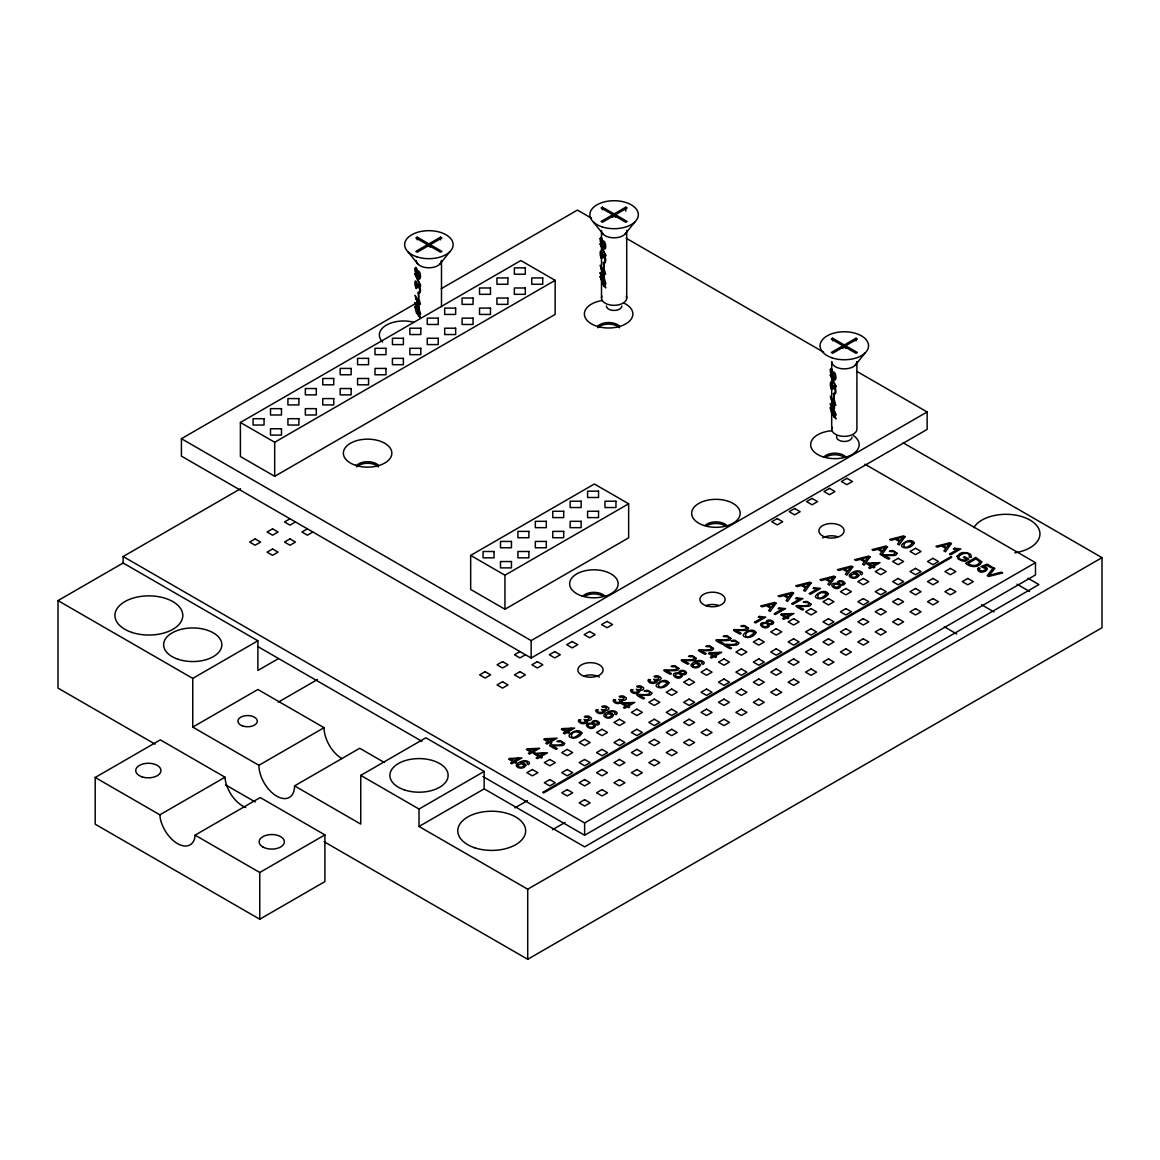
<?xml version="1.0" encoding="UTF-8"?>
<svg xmlns="http://www.w3.org/2000/svg" width="1160" height="1160" viewBox="0 0 1160 1160"><rect width="100%" height="100%" fill="white"/><g stroke="black" fill="none" stroke-linecap="round" stroke-linejoin="round"><path stroke-width="1.5" d="M195.083 835.142L194.706 838.274A25.215 14.558 60 0 1 177.48 843.595A25.215 14.558 60 0 1 160.254 818.394L159.877 814.827L95.193 777.476L95.193 824.194L259.767 919.213L324.901 881.6L324.901 834.881L260.231 797.543L195.083 835.142L259.767 872.494L324.901 834.881M439.814 264.161L449.891 251.676M625.023 234.189L635.1 221.705M855.224 365.226L865.302 352.756M430.259 244.673L441.916 237.945L440.553 237.162L428.896 243.89L417.238 237.162L415.86 237.945L427.518 244.673L415.86 251.415L417.238 252.198L428.896 245.47L440.553 252.198L441.916 251.415L430.259 244.673L430.259 247.312M856.573 371.229L927.144 411.974L927.144 429.403L531.149 658.024L181.424 456.126L181.424 438.697L417.774 302.252M441.25 288.695L577.433 210.076L591.542 218.225M615.481 217.355L615.481 214.716L627.139 207.974L625.762 207.19L614.104 213.918L602.446 207.19L601.083 207.974L612.741 214.716L612.741 217.355M240.395 422.472L520.854 260.55L555.147 280.343L555.147 314.389L274.688 476.31L240.395 456.518L240.395 422.472L274.688 442.264L555.147 280.343M612.741 214.716L601.083 221.444L602.446 222.227L614.104 215.499L625.762 222.227L627.139 221.444L615.481 214.716M123.149 563.542L123.149 556.524L240.555 488.737M155.077 744.14L58 688.097L58 600.604L123.149 562.991L257.882 640.784L257.882 670.48L278.284 658.706M289.971 518.796L284.49 521.971L289.971 525.132L295.466 521.971M307.4 528.859L301.904 532.019L307.4 535.195L312.881 532.019M58 600.604L192.749 678.397L257.882 640.784M845.669 348.392L845.669 345.752L857.327 339.024L855.964 338.227L844.306 344.969L832.648 338.227L831.27 339.024L842.928 345.752L842.928 348.392M470.67 555.408L594.37 483.995L628.648 503.788L628.648 537.834L504.948 609.246L470.67 589.454L470.67 555.408L504.948 575.201L628.648 503.788M95.193 777.476L160.341 739.862L225.025 777.214L225.402 780.782A25.215 14.558 60 0 0 245.717 807.462M842.928 345.752L831.27 352.481L832.648 353.278L844.306 346.55L855.964 353.278L857.327 352.481L845.669 345.752M192.749 678.397L192.749 727.102L257.882 689.49L324.06 727.697A25.215 14.558 60 0 0 341.881 758.567M278.284 702.148L317.507 679.499M159.877 814.827L225.025 777.214M192.749 727.102L258.912 765.295L324.06 727.697M181.424 438.697L531.149 640.61L927.144 411.974M519.97 651.587L514.475 654.747L519.97 657.923L525.451 654.747M258.912 765.295A25.215 14.558 60 0 0 276.747 796.181A25.215 14.558 60 0 0 294.567 785.885L359.716 748.272L384.337 762.497M294.567 785.885L360.745 824.093L360.745 775.387L425.879 737.789L484.17 771.429L484.17 788.858L584.625 846.858L1038.91 584.567L1027.963 578.245M360.745 775.387L419.036 809.042L484.17 771.429M419.036 809.042L419.036 826.471L484.17 788.858M514.895 807.853L527.438 800.617M552.523 829.676L565.065 822.44M123.149 556.524L584.625 822.962L1035.488 562.658L1035.488 574.939L584.625 835.243L482.951 776.533M419.036 826.471L527.713 889.212L1102 557.655L1102 627.734L527.713 959.291L324.176 841.768M837.81 587.149L838.665 586.655A2.74 1.581 0 0 0 839.159 585.727A2.813 1.624 0 0 0 838.636 584.799L837.795 584.307A2.697 1.552 0 0 0 836.215 584.031A2.712 1.566 0 0 0 834.649 584.307L833.387 586.148L836.23 587.438M679.485 676.759L680.34 676.265A2.74 1.581 0 0 0 680.833 675.323A2.813 1.624 0 0 0 680.325 674.395L679.47 673.902A2.712 1.566 0 0 0 676.323 673.902L675.077 675.743L677.918 677.034M626.038 238.148L823.643 352.219M903.161 442.845L1102 557.655M864.968 464.217L1035.488 562.658M1017.015 584.205L1029.529 591.426M981.592 604.766L994.018 611.943M944.312 626.791L956.739 633.969M257.68 646.468L421.935 741.312M225.533 784.827L255.287 801.995M593.108 221.705L603.186 234.189M407.899 251.676L417.977 264.161M601.605 274.238L603.519 279.125L603.519 276.906L604.07 277.689L605.665 283.055L605.665 284.243L604.07 281.344L605.665 287.941L604.07 285.041L604.07 286.389L603.519 285.606L602.171 281.546L602.171 283.721L601.605 282.938M604.244 242.759L603.78 242.106A2.74 0.855 76.6 0 0 603.214 241.962A2.813 0.884 76.6 0 0 602.91 242.774L602.91 243.76A2.712 0.855 76.6 0 0 603.765 246.761L604.969 247.312L604.809 244.165M601.605 275.63L600.01 272.702L601.605 276.82M601.605 279.342L600.01 276.413L601.605 280.531M831.096 388.325L831.691 389.601L831.343 383.786L833.17 388.977L833.271 386.802L834.403 387.425L835.302 391.065A2.538 0.797 76.6 0 1 834.721 392.196L834.649 393.733A4.22 1.319 76.6 0 0 835.432 393.791C836.752 391.645 834.968 383.685 832.808 385.83L832.605 384.845A3.016 0.943 76.6 0 0 831.691 382.67L831.329 382.263A3.625 1.131 76.6 0 0 830.458 382.611L830.371 385.512A3.944 1.232 76.6 0 0 831.096 388.325M419.587 274.137L419.746 277.284L418.557 276.732A2.712 0.855 76.6 0 1 417.991 275.326A2.697 0.841 76.6 0 1 417.701 273.731L417.701 272.745A2.813 0.884 76.6 0 1 417.991 271.933M833.112 374.81L833.112 373.825A2.813 0.884 76.6 0 1 833.402 373.012A2.74 0.855 76.6 0 1 833.982 373.158L834.446 373.796A2.683 0.841 76.6 0 1 834.997 375.202L835.157 378.363L833.967 377.812A2.712 0.855 76.6 0 1 833.127 374.825M855.964 338.227L855.964 340.866M844.306 344.969L844.306 347.608M832.648 338.227L832.648 340.866M831.691 429.099L831.691 361.587A12.6 7.279 0 0 0 844.306 368.865A12.6 7.279 0 0 0 856.907 361.587L856.907 429.099A12.6 7.279 0 0 1 842.653 436.305A12.6 7.279 0 0 1 832.126 427.213M626.719 230.55L626.719 298.048M625.762 207.19L625.762 211.149M614.104 213.918L614.104 216.557M602.446 207.19L602.446 209.829M601.503 230.55L601.503 298.048M584.625 822.962L584.625 835.243M531.149 640.61L531.149 658.024M527.713 889.212L527.713 959.291M504.948 575.201L504.948 609.246M441.496 306.704L441.496 260.521A12.6 7.279 0 0 1 428.896 267.8A12.6 7.279 0 0 1 416.28 260.521M440.553 237.162L440.553 239.801M428.896 243.89L428.896 246.529M420.457 313.012L420.457 314.215L418.861 307.661L418.31 306.878L418.31 309.096L416.947 304.993L416.397 304.21L416.397 305.587L414.787 302.673L416.397 306.791L416.397 309.299L414.787 306.385L416.397 312.91L416.947 313.693L416.947 311.518L418.31 315.578L418.861 316.361L418.861 315.012L420.457 317.912L418.861 311.315M417.238 237.162L417.238 239.801M274.688 442.264L274.688 476.31M259.767 872.494L259.767 919.213M626.284 232.435A12.6 7.279 0 0 1 614.104 237.829A12.6 7.279 0 0 1 601.924 232.435M626.284 296.162A12.6 7.279 0 0 1 614.104 305.326A12.6 7.279 0 0 1 601.924 296.162M621.861 305.964A7.757 4.48 0 0 1 614.104 310.445A7.757 4.48 0 0 1 606.346 305.964M604.128 242.889A2.712 0.855 76.6 0 1 604.693 244.311M852.063 437.015A7.757 4.48 0 0 1 843.291 441.452A7.757 4.48 0 0 1 836.809 435.855M417.977 272.194A2.697 0.841 76.6 0 1 418.542 272.353M418.89 272.832A2.697 0.841 76.6 0 1 419.456 274.253M584.147 675.917A12.6 7.279 0 0 1 599.372 677.077M706.208 605.447A12.6 7.279 0 0 1 718.823 605.447M822.57 537.921A12.6 7.279 0 0 1 837.795 536.761M837.998 587.047A2.74 1.581 0 0 1 836.389 587.337M679.673 676.642A2.74 1.581 0 0 1 678.063 676.933M973.863 527.611A33.944 19.589 0 0 1 1030.776 520.507A33.944 19.589 0 0 1 1014.783 552.827M623.384 302.89A24.244 13.992 0 0 1 624.211 324.713A24.244 13.992 0 0 1 587.12 320.464A24.244 13.992 0 0 1 602.359 300.469M382.611 341.982A24.244 13.992 0 0 1 385.903 325.409A24.244 13.992 0 0 1 414.323 322.422M853.485 435.638A24.244 13.992 0 0 1 846.728 456.866A24.244 13.992 0 0 1 811.898 449.05A24.244 13.992 0 0 1 831.749 430.766M356.685 466.929A12.6 7.279 0 0 1 378.522 466.929M597.704 327.772A12.6 7.279 0 0 1 619.541 327.772M826.007 456.909A12.6 7.279 0 0 1 843.827 456.909M707.034 525.596A12.6 7.279 0 0 1 724.855 525.596M584.973 596.066A12.6 7.279 0 0 1 602.794 596.066M597.704 326.192A12.6 7.279 0 0 1 619.541 326.192M356.685 465.349A12.6 7.279 0 0 1 378.522 465.349M823.991 456.837A12.6 7.279 0 0 1 845.829 456.837M705.019 525.524A12.6 7.279 0 0 1 726.856 525.524M582.972 595.993A12.6 7.279 0 0 1 604.809 595.993M417.179 286.708L417.774 287.912L417.861 285.723L418.76 285.983L419.905 289.986A2.538 0.797 76.6 0 1 419.311 291.117L419.238 292.654A4.22 1.319 76.6 0 0 420.022 292.726C421.341 290.565 419.558 282.619 417.397 284.751L417.194 283.765A3.016 0.943 76.6 0 0 416.28 281.59L415.918 281.199A3.625 1.131 76.6 0 0 415.048 281.532L414.961 284.432A3.944 1.232 76.6 0 0 415.686 287.245L416.28 288.521L415.657 282.721L417.179 286.708M602.402 256.737L602.982 257.94L603.084 255.751L603.968 256.012L605.114 260.014A2.538 0.797 76.6 0 1 604.534 261.16L604.462 262.682A4.22 1.319 76.6 0 0 605.245 262.755C606.564 260.608 604.766 252.648 602.605 254.78L602.402 253.793A3.016 0.943 76.6 0 0 601.503 251.618L601.141 251.227A3.625 1.131 76.6 0 0 600.271 251.561L600.169 254.46A3.944 1.232 76.6 0 0 600.894 257.288L601.503 258.55L600.88 252.749L602.402 256.737M414.888 268.583C414.7 274.325 417.774 274.964 419.427 279.212C421.993 278.168 419.615 268.946 417.397 271.135L416.643 268.482A3.611 1.131 76.6 0 0 415.744 267.337L414.888 268.583M600.097 238.612C599.923 244.368 602.997 244.992 604.65 249.24C607.202 248.196 604.824 238.975 602.605 241.164L601.866 238.511A3.611 1.131 76.6 0 0 600.952 237.365L600.097 238.612M830.299 369.663C830.111 375.405 833.184 376.043 834.837 380.277C837.404 379.248 835.026 370.011 832.793 372.2L832.053 369.562A3.611 1.131 76.6 0 0 831.154 368.416L830.299 369.663M977.605 568.965C978.793 576.418 993.989 568.574 983.694 566.645L986.957 565.399L990.988 567.718L992.177 567.037L987.145 564.137L980.983 566.573L985.71 568.748A2.798 1.624 0 0 1 985.478 569.763L982.911 571.024L980.069 570.589A2.581 1.494 0 0 1 979.446 568.98L980.04 568.356L978.619 567.675L977.605 568.965M981.679 561.817C979.504 568.284 969.876 567.501 965.671 563.252L975.778 557.409L981.679 561.817M417.136 272.411C414.671 275.224 415.889 264.204 417.136 272.411M602.345 242.44C599.88 245.253 601.112 234.233 602.345 242.44M832.546 373.491C830.082 376.289 831.299 365.269 832.546 373.491M599.43 723.072L599.183 723.913A3.611 2.088 0 0 1 597.603 724.942L594.848 724.928L595.283 726.32C590.614 732.961 579.87 721.868 592.006 723.289C590.976 719.562 598.749 719.852 599.43 723.072M686.502 672.8L686.256 673.641A3.611 2.088 0 0 1 684.69 674.671L681.921 674.656L682.355 676.048C677.701 682.689 666.942 671.596 679.093 673.017C678.049 669.291 685.836 669.581 686.502 672.8M773.589 622.514L773.343 623.37A3.611 2.088 0 0 1 771.777 624.399L769.008 624.385L769.442 625.762C764.788 632.403 754.029 621.311 766.165 622.746C765.136 619.019 772.908 619.295 773.589 622.514M844.828 583.204L844.582 584.046A3.611 2.088 0 0 1 843.015 585.075L840.246 585.061L840.681 586.438C836.027 593.093 825.267 581.986 837.404 583.422C836.374 579.696 844.146 579.971 844.828 583.204M564.615 743.444L563.977 744.735A4.292 2.479 0 0 1 562.02 745.634L552.363 745.793L557.322 748.649L556.118 749.345C538.312 740.457 562.426 748.562 562.702 742.748L561.121 741.835A2.465 1.421 0 0 0 559.033 741.849L556.901 741.443L558.467 740.892A3.755 2.175 0 0 1 560.86 740.834L564.615 743.444M651.876 693.071L651.238 694.347A4.292 2.479 0 0 1 649.281 695.26L639.624 695.405L644.583 698.276L643.394 698.958C625.573 690.07 649.687 698.189 649.962 692.361L648.382 691.462A2.465 1.421 0 0 0 646.308 691.462L644.163 691.055L645.743 690.519A3.755 2.175 0 0 1 648.121 690.447L651.876 693.071M678.846 668.421L678.208 669.697A4.292 2.479 0 0 1 676.251 670.611L666.594 670.755L671.553 673.626L670.364 674.308C652.543 665.434 676.657 673.539 676.933 667.725L675.352 666.812A2.465 1.421 0 0 0 673.279 666.826L671.133 666.42L672.713 665.869A3.755 2.175 0 0 1 675.091 665.811L678.846 668.421M696.261 658.358L695.623 659.649A4.292 2.479 0 0 1 693.665 660.548L684.009 660.707L688.967 663.563L687.779 664.26C669.958 655.371 694.072 663.491 694.347 657.662L692.766 656.763A2.465 1.421 0 0 0 690.693 656.763L688.562 656.357L690.127 655.821A3.755 2.175 0 0 1 692.505 655.748L696.261 658.358M713.501 648.411L712.878 649.687A4.292 2.479 0 0 1 710.906 650.601L701.249 650.745L706.208 653.616L705.019 654.298C687.213 645.409 711.312 653.529 711.602 647.701L710.007 646.801A2.465 1.421 0 0 0 707.933 646.801L705.802 646.41L707.368 645.859A3.755 2.175 0 0 1 709.76 645.801L713.501 648.411M730.93 638.348L730.292 639.639A4.292 2.479 0 0 1 728.335 640.538L718.678 640.697L723.637 643.553L722.433 644.25C704.627 635.361 728.741 643.466 729.016 637.652L727.436 636.738A2.465 1.421 0 0 0 725.348 636.753L723.216 636.347L724.783 635.796A3.755 2.175 0 0 1 727.175 635.738L730.93 638.348M738.775 642.886L738.151 644.177A4.292 2.479 0 0 1 736.194 645.076L726.523 645.236L731.496 648.092L730.292 648.788C712.486 639.899 736.586 648.005 736.875 642.19L735.28 641.277A2.465 1.421 0 0 0 733.207 641.291L731.075 640.885L732.641 640.335A3.755 2.175 0 0 1 735.034 640.276L738.775 642.886M748.519 628.198L747.881 629.474A4.292 2.479 0 0 1 745.923 630.387L736.266 630.533L741.226 633.404L740.022 634.085C722.216 625.211 746.33 633.316 746.605 627.502L745.024 626.588A2.465 1.421 0 0 0 742.937 626.603L740.805 626.197L742.371 625.646A3.755 2.175 0 0 1 744.764 625.588L748.519 628.198M811.014 604.142L810.376 605.433A4.292 2.479 0 0 1 808.418 606.332L798.761 606.491L803.72 609.348L802.532 610.044C784.726 601.155 808.824 609.261 809.1 603.447L807.519 602.548A2.465 1.421 0 0 0 805.446 602.548L803.314 602.141L804.88 601.605A3.755 2.175 0 0 1 807.259 601.533L811.014 604.142M897.101 553.291L896.462 554.582A4.292 2.479 0 0 1 894.505 555.48L884.848 555.64L889.807 558.496L888.618 559.192C870.797 550.304 894.911 558.409 895.187 552.595L893.606 551.682A2.465 1.421 0 0 0 891.533 551.696L889.401 551.29L890.967 550.739A3.755 2.175 0 0 1 893.345 550.681L897.101 553.291M580.275 732.975C568.588 745.402 568.501 727.509 580.275 732.975M667.377 682.689C655.675 695.115 655.588 677.222 667.377 682.689M754.449 632.417C742.762 644.844 742.676 626.951 754.449 632.417M826.688 593.673C814.987 606.1 814.9 588.207 826.688 593.673M912.775 542.822C901.073 555.249 900.986 537.355 912.775 542.822M957.058 556.264L958.073 558.888L961.886 560.802L965.106 561.295L968.861 559.135L964.569 556.669L963.38 557.351L966.353 559.062L964.467 560.149C948.808 558.322 970.804 547.621 969.296 557.308L971.428 557.104L970.644 554.35L967.28 552.711L962.728 552.58A8.714 5.032 0 0 0 960.117 553.422L957.058 556.264M581.899 733.033C580.13 737.049 573.591 739.746 569.69 736.977A3.784 2.175 0 0 1 569.067 735.484C571.3 731.699 579.101 728.291 581.899 733.033M668.986 682.747C667.217 686.778 660.678 689.461 656.777 686.705A3.784 2.175 0 0 1 656.154 685.212C658.387 681.413 666.202 678.005 668.986 682.747M756.073 632.476C754.305 636.492 747.765 639.189 743.864 636.419A3.784 2.175 0 0 1 743.241 634.926C745.46 631.141 753.275 627.734 756.073 632.476M828.312 593.731C826.543 597.762 819.989 600.445 816.089 597.69A3.784 2.175 0 0 1 815.465 596.197C817.698 592.398 825.514 588.99 828.312 593.731M914.399 542.865C912.615 546.897 906.076 549.593 902.176 546.824A3.784 2.175 0 0 1 901.552 545.33C903.785 541.546 911.601 538.139 914.399 542.865M585.872 721.041L584.046 722.564L580.827 722.202A2.538 1.464 0 0 1 580.217 720.592L580.841 719.91L578.941 719.693A4.22 2.436 0 0 0 578.376 721.056C579.739 724.333 585.626 724.637 587.511 721.694L586.975 720.389L587.946 720.534A3.016 1.74 0 0 0 590.411 720.012L590.991 719.577A3.625 2.088 0 0 0 591.252 717.88L588.801 716.257A3.944 2.276 0 0 0 585.901 716.126L584.423 716.547L585.438 717.387C592.47 716.227 588.337 721.201 584.002 719.476L585.872 721.041M603.301 710.993L601.475 712.515L598.255 712.139A2.538 1.464 0 0 1 597.632 710.543L598.255 709.847L596.356 709.644A4.22 2.436 0 0 0 595.79 710.993C597.154 714.27 603.04 714.574 604.925 711.645L604.389 710.34L605.361 710.471A3.016 1.74 0 0 0 607.826 709.963L608.405 709.514A3.625 2.088 0 0 0 608.666 707.817L606.23 706.193A3.944 2.276 0 0 0 603.316 706.063L601.837 706.498L602.852 707.339C609.885 706.164 605.752 711.152 601.416 709.413L603.301 710.993M620.716 700.93L618.889 702.452L615.67 702.09A2.538 1.464 0 0 1 615.047 700.48L615.67 699.799L613.77 699.582A4.22 2.436 0 0 0 613.22 700.945C614.582 704.221 620.455 704.526 622.34 701.582L621.803 700.277L622.789 700.423A3.016 1.74 0 0 0 625.255 699.9L625.82 699.465A3.625 2.088 0 0 0 626.081 697.769L623.645 696.145A3.944 2.276 0 0 0 620.73 696.014L619.251 696.435L620.281 697.276C627.313 696.116 623.166 701.089 618.831 699.364L620.716 700.93M638.13 690.882L636.303 692.404L633.085 692.027A2.538 1.464 0 0 1 632.476 690.432L633.085 689.736L631.185 689.533A4.22 2.436 0 0 0 630.634 690.882C631.997 694.159 637.87 694.463 639.755 691.534L639.218 690.229L640.204 690.36A3.016 1.74 0 0 0 642.669 689.852L643.249 689.402A3.625 2.088 0 0 0 643.495 687.706L641.059 686.082A3.944 2.276 0 0 0 638.145 685.952L636.666 686.386L637.696 687.227C644.728 686.053 640.581 691.041 636.245 689.301L638.13 690.882M655.545 680.818L653.718 682.341L650.499 681.978A2.538 1.464 0 0 1 649.89 680.369L650.514 679.688L648.614 679.47A4.22 2.436 0 0 0 648.048 680.833C649.411 684.11 655.298 684.414 657.169 681.471L656.633 680.166L657.618 680.311A3.016 1.74 0 0 0 660.083 679.789L660.663 679.354A3.625 2.088 0 0 0 660.924 677.658L658.474 676.034A3.944 2.276 0 0 0 655.574 675.903L654.08 676.323L655.11 677.164C662.142 676.004 657.995 680.978 653.66 679.252L655.545 680.818M979.837 561.861C978.17 566.341 971.369 566.515 968.208 563.339L975.922 558.874L979.837 561.861M525.828 765.354C524.538 768.746 518.839 769.036 516.591 766.412A4.538 2.624 0 0 1 516.562 764.629C519.491 761.424 525.335 758.973 529.076 762.221A3.625 2.088 0 0 1 529.25 763.816L528.51 764.599L527.176 763.947C529.003 760.67 522.217 761.366 520.826 762.961L524.625 763.599L525.828 765.354M613.423 715.357C612.147 718.75 606.433 719.04 604.186 716.416A4.538 2.624 0 0 1 604.157 714.647C607.086 711.442 612.929 708.992 616.671 712.226A3.625 2.088 0 0 1 616.859 713.835L616.105 714.618L614.771 713.951C616.612 710.674 609.827 711.385 608.42 712.965L612.219 713.617L613.423 715.357M700.51 665.086C699.219 668.479 693.52 668.769 691.273 666.144A4.538 2.624 0 0 1 691.229 664.375C694.159 661.171 700.016 658.721 703.758 661.954A3.625 2.088 0 0 1 703.932 663.549L703.192 664.332L701.858 663.679C703.685 660.402 696.899 661.113 695.507 662.693L699.306 663.346L700.51 665.086M858.82 575.49C857.544 578.884 851.832 579.173 849.584 576.549A4.538 2.624 0 0 1 849.555 574.78C852.484 571.576 858.327 569.125 862.068 572.359A3.625 2.088 0 0 1 862.257 573.953L861.503 574.736L860.183 574.084C862.01 570.807 855.224 571.517 853.818 573.098L857.617 573.736L858.82 575.49M588.018 725.145L588.308 726.436L590.832 727.305A2.683 1.552 0 0 0 592.412 727.03L593.267 726.537A2.74 1.581 0 0 0 593.76 725.609A2.813 1.624 0 0 0 593.238 724.666L592.398 724.173A2.712 1.566 0 0 0 589.251 724.188L588.018 725.145M762.178 624.587L762.468 625.878L765.005 626.762A2.683 1.552 0 0 0 766.571 626.472L767.427 625.979A2.74 1.581 0 0 0 767.92 625.051A2.813 1.624 0 0 0 767.413 624.124L766.557 623.63A2.712 1.566 0 0 0 763.41 623.63L762.178 624.587M597.762 722.941C597.11 725.971 590.571 723.086 594.572 721.665A2.291 1.319 0 0 1 597.052 721.999L597.762 722.941M684.85 672.669C684.197 675.7 677.643 672.814 681.645 671.393A2.291 1.319 0 0 1 684.139 671.727L684.85 672.669M771.937 622.398C771.284 625.428 764.73 622.529 768.732 621.107A2.291 1.319 0 0 1 771.226 621.441L771.937 622.398M843.16 583.074C842.508 586.104 835.968 583.219 839.97 581.798A2.291 1.319 0 0 1 842.45 582.132L843.16 583.074M518.128 765.063L518.708 766.789A2.392 1.377 0 0 0 520.13 767.195A2.972 1.711 0 0 0 521.87 767.006L523.784 765.904A2.769 1.595 0 0 0 524.044 764.933L521.246 763.613L518.128 765.063M605.723 715.067L606.317 716.793A2.392 1.377 0 0 0 607.724 717.199A2.972 1.711 0 0 0 609.478 717.025L611.392 715.923A2.769 1.595 0 0 0 611.654 714.937L608.855 713.632L605.723 715.067M692.796 664.796L693.39 666.521A2.392 1.377 0 0 0 694.811 666.928A2.972 1.711 0 0 0 696.551 666.753L698.465 665.651A2.769 1.595 0 0 0 698.726 664.665L695.928 663.346L692.796 664.796M851.121 575.201L851.715 576.926A2.392 1.377 0 0 0 853.122 577.332A2.972 1.711 0 0 0 854.877 577.158L856.79 576.041A2.769 1.595 0 0 0 857.052 575.07L854.253 573.75L851.121 575.201M776.141 603.243L770.167 611.465L768.645 610.58L770.53 608.144L766.296 605.694L762.12 606.825L760.699 605.999L774.691 602.402L776.141 603.243M793.556 593.18L787.582 601.416L786.059 600.532L787.944 598.082L783.711 595.645L779.534 596.762L778.113 595.95L792.12 592.354L793.556 593.18M811.144 583.03L805.17 591.252L803.648 590.382L805.533 587.932L801.299 585.481L797.123 586.612L795.702 585.785L809.709 582.189L811.144 583.03M835.417 576.926L829.443 585.162L827.921 584.277L829.806 581.827L825.572 579.391L821.396 580.522L819.975 579.696L833.982 576.1L835.417 576.926M852.832 566.877L846.858 575.099L845.336 574.229L847.22 571.779L842.986 569.328L838.825 570.459L837.404 569.633L851.396 566.036L852.832 566.877M870.087 556.916L864.113 565.152L862.576 564.267L864.461 561.817L860.241 559.381L856.065 560.497L854.644 559.686L868.637 556.089L870.087 556.916M887.502 546.867L881.528 555.089L880.005 554.219L881.89 551.768L877.656 549.318L873.48 550.449L872.059 549.622L886.052 546.026L887.502 546.867M905.09 536.703L899.116 544.939L897.593 544.054L899.479 541.604L895.244 539.168L891.068 540.299L889.647 539.472L903.64 535.876L905.09 536.703M951.417 543.547L945.443 551.768L943.921 550.899L945.806 548.448L941.572 545.997L937.396 547.128L935.975 546.316L949.982 542.706L951.417 543.547M993.424 567.602L987.232 575.693L988.595 576.491L1002.675 572.938L1001.312 572.155L989.03 575.462L994.874 568.429L993.424 567.602M772.937 605.041L771.197 607.274L767.775 605.288L774.329 603.417L772.937 605.041M790.366 594.993L788.611 597.212L785.189 595.24L791.743 593.369L790.366 594.993M807.955 584.828L806.2 587.062L802.778 585.075L809.332 583.204L807.955 584.828M832.228 578.738L830.473 580.957L827.051 578.985L833.605 577.115L832.228 578.738M849.642 568.675L847.902 570.909L844.465 568.922L851.019 567.051L849.642 568.675M866.883 558.728L865.142 560.947L861.706 558.975L868.26 557.104L866.883 558.728M884.297 548.665L882.557 550.899L879.135 548.912L885.689 547.041L884.297 548.665M901.9 538.515L900.145 540.734L896.723 538.762L903.278 536.891L901.9 538.515M948.228 545.345L946.487 547.578L943.051 545.591L949.605 543.721L948.228 545.345M255.142 538.907L249.661 542.082L255.142 545.243L260.623 542.082L255.142 538.907M272.556 528.859L267.075 532.019L272.556 535.195L278.052 532.019L272.556 528.859M272.556 548.97L267.075 552.131L272.556 555.307L278.052 552.131L272.556 548.97M289.971 538.907L284.49 542.082L289.971 545.243L295.466 542.082L289.971 538.907M485.126 671.698L479.646 674.859L485.126 678.034L490.622 674.859L485.126 671.698M502.555 661.635L497.06 664.811L502.555 667.971L508.036 664.811L502.555 661.635M777.243 518.563L771.762 521.725L777.243 524.9L782.724 521.725L777.243 518.563M794.658 508.5L789.177 511.676L794.658 514.837L800.154 511.676L794.658 508.5M812.087 498.452L806.591 501.613L812.087 504.788L817.568 501.613L812.087 498.452M829.502 488.389L824.006 491.564L829.502 494.725L834.982 491.564L829.502 488.389M846.916 478.34L841.435 481.501L846.916 484.677L852.397 481.501L846.916 478.34M502.555 681.746L497.06 684.922L502.555 688.083L508.036 684.922L502.555 681.746M519.97 671.698L514.475 674.859L519.97 678.034L525.451 674.859L519.97 671.698M537.385 661.635L531.904 664.811L537.385 667.971L542.865 664.811L537.385 661.635M554.799 651.587L549.318 654.747L554.799 657.923L560.28 654.747L554.799 651.587M572.213 641.524L566.732 644.699L572.213 647.86L577.709 644.699L572.213 641.524M589.628 631.475L584.147 634.636L589.628 637.812L595.124 634.636L589.628 631.475M607.057 621.412L601.562 624.587L607.057 627.749L612.538 624.587L607.057 621.412M509.718 758.466L508.587 759.118L512.966 761.656L510.545 763.048L511.792 763.773L514.213 762.366L515.577 763.164L516.722 762.497L515.359 761.714L521.899 757.93L509.718 758.466M527.481 748.809L526.336 749.462L530.729 751.999L528.308 753.391L529.54 754.102L531.962 752.71L534.47 752.84L533.107 752.057L539.661 748.272L527.481 748.809M544.895 738.746L543.75 739.399L548.143 741.936L545.722 743.328L546.969 744.053L549.39 742.646L550.753 743.444L551.885 742.791L550.522 741.994L557.076 738.21L544.895 738.746M562.484 728.596L561.338 729.249L565.732 731.786L563.311 733.178L564.558 733.903L566.979 732.496L568.342 733.279L569.473 732.627L568.11 731.844L574.664 728.059L562.484 728.596M759.481 616.424L758.292 617.12L762.265 617.686L754.348 622.253L755.595 622.963L765.745 617.105L759.481 616.424M518.665 758.364L514.112 761.004L510.951 759.162L518.665 758.364M779.303 607.941L778.099 608.637L782.072 609.203L774.169 613.77L775.402 614.495L785.566 608.637L779.303 607.941M796.717 597.893L795.514 598.589L799.501 599.154L791.584 603.722L792.831 604.433L802.981 598.574L796.717 597.893M814.306 587.728L813.102 588.424L817.089 589.005L809.172 593.572L810.419 594.283L820.569 588.424L814.306 587.728M536.428 748.707L531.86 751.332L528.699 749.505L536.428 748.707M553.842 738.644L549.274 741.284L546.113 739.457L553.842 738.644M571.43 728.495L566.877 731.119L563.702 729.292L571.43 728.495M535.34 753.333L534.195 754L538.588 756.523L536.166 757.93L537.399 758.64L539.821 757.248L541.183 758.031L542.329 757.379L540.966 756.581L547.52 752.811L535.34 753.333M622.601 702.96L621.455 703.612L625.849 706.15L623.428 707.542L624.674 708.267L627.096 706.861L628.459 707.658L629.59 706.991L628.227 706.208L634.781 702.423L622.601 702.96M709.5 652.775L708.368 653.442L712.747 655.965L710.326 657.372L711.573 658.082L713.995 656.69L715.357 657.473L716.503 656.821L715.14 656.038L721.694 652.253L709.5 652.775M867.825 563.18L866.694 563.847L871.073 566.37L868.652 567.776L869.898 568.487L872.32 567.095L873.683 567.878L874.814 567.226L873.451 566.428L880.005 562.643L867.825 563.18M781.738 614.046L780.607 614.698L784.986 617.236L782.565 618.628L783.812 619.338L786.234 617.947L787.596 618.729L788.742 618.077L787.364 617.294L793.918 613.51L781.738 614.046M544.287 753.231L539.719 755.87L536.558 754.043L544.287 753.231M631.548 702.859L626.98 705.483L623.819 703.656L631.548 702.859M718.446 652.688L713.893 655.313L710.732 653.486L718.446 652.688M876.771 563.078L872.218 565.717L869.043 563.89L876.771 563.078M790.685 613.945L786.132 616.569L782.957 614.742L790.685 613.945M532.382 769.515L526.886 772.69L532.382 775.852L537.863 772.69L532.382 769.515M549.797 759.466L544.315 762.628L549.797 765.803L555.277 762.628L549.797 759.466M567.211 749.404L561.73 752.579L567.211 755.74L572.692 752.579L567.211 749.404M584.625 739.355L579.144 742.516L584.625 745.691L590.121 742.516L584.625 739.355M602.04 729.292L596.559 732.467L602.04 735.628L607.535 732.467L602.04 729.292M619.469 719.243L613.973 722.404L619.469 725.58L624.95 722.404L619.469 719.243M636.884 709.18L631.388 712.356L636.884 715.517L642.365 712.356L636.884 709.18M654.298 699.132L648.817 702.293L654.298 705.468L659.779 702.293L654.298 699.132M671.712 689.069L666.231 692.245L671.712 695.405L677.193 692.245L671.712 689.069M689.127 679.02L683.646 682.182L689.127 685.357L694.622 682.182L689.127 679.02M706.541 668.957L701.061 672.133L706.541 675.294L712.037 672.133L706.541 668.957M723.971 658.909L718.475 662.07L723.971 665.245L729.452 662.07L723.971 658.909M741.385 648.846L735.904 652.021L741.385 655.183L746.866 652.021L741.385 648.846M758.799 638.798L753.318 641.958L758.799 645.134L764.281 641.958L758.799 638.798M776.214 628.735L770.733 631.91L776.214 635.071L781.71 631.91L776.214 628.735M793.629 618.686L788.147 621.847L793.629 625.023L799.124 621.847L793.629 618.686M811.058 608.623L805.562 611.798L811.058 614.96L816.538 611.798L811.058 608.623M828.472 598.574L822.977 601.736L828.472 604.911L833.953 601.736L828.472 598.574M845.886 588.511L840.406 591.687L845.886 594.848L851.367 591.687L845.886 588.511M863.301 578.463L857.82 581.624L863.301 584.799L868.782 581.624L863.301 578.463M880.715 568.4L875.235 571.576L880.715 574.736L886.211 571.576L880.715 568.4M898.13 558.351L892.649 561.512L898.13 564.688L903.626 561.512L898.13 558.351M915.559 548.288L910.063 551.464L915.559 554.625L921.04 551.464L915.559 548.288M549.797 779.578L544.315 782.739L549.797 785.914L555.277 782.739L549.797 779.578M567.211 769.515L561.73 772.69L567.211 775.852L572.692 772.69L567.211 769.515M584.625 759.466L579.144 762.628L584.625 765.803L590.121 762.628L584.625 759.466M602.04 749.404L596.559 752.579L602.04 755.74L607.535 752.579L602.04 749.404M619.469 739.355L613.973 742.516L619.469 745.691L624.95 742.516L619.469 739.355M636.884 729.292L631.388 732.467L636.884 735.628L642.365 732.467L636.884 729.292M654.298 719.243L648.817 722.404L654.298 725.58L659.779 722.404L654.298 719.243M671.712 709.18L666.231 712.356L671.712 715.517L677.193 712.356L671.712 709.18M689.127 699.132L683.646 702.293L689.127 705.468L694.622 702.293L689.127 699.132M706.541 689.069L701.061 692.245L706.541 695.405L712.037 692.245L706.541 689.069M723.971 679.02L718.475 682.182L723.971 685.357L729.452 682.182L723.971 679.02M741.385 668.957L735.904 672.133L741.385 675.294L746.866 672.133L741.385 668.957M758.799 658.909L753.318 662.07L758.799 665.245L764.281 662.07L758.799 658.909M776.214 648.846L770.733 652.021L776.214 655.183L781.71 652.021L776.214 648.846M793.629 638.798L788.147 641.958L793.629 645.134L799.124 641.958L793.629 638.798M811.058 628.735L805.562 631.91L811.058 635.071L816.538 631.91L811.058 628.735M828.472 618.686L822.977 621.847L828.472 625.023L833.953 621.847L828.472 618.686M845.886 608.623L840.406 611.798L845.886 614.96L851.367 611.798L845.886 608.623M863.301 598.574L857.82 601.736L863.301 604.911L868.782 601.736L863.301 598.574M880.715 588.511L875.235 591.687L880.715 594.848L886.211 591.687L880.715 588.511M898.13 578.463L892.649 581.624L898.13 584.799L903.626 581.624L898.13 578.463M915.559 568.4L910.063 571.576L915.559 574.736L921.04 571.576L915.559 568.4M932.973 558.351L927.492 561.512L932.973 564.688L938.455 561.512L932.973 558.351M954.579 548.26L953.375 548.941L957.362 549.521L949.445 554.088L950.692 554.799L960.842 548.941L954.579 548.26M950.794 556.771L542.706 792.381L543.678 792.947L951.78 557.322L950.794 556.771M567.211 789.627L561.73 792.802L567.211 795.963L572.692 792.802L567.211 789.627M584.625 779.578L579.144 782.739L584.625 785.914L590.121 782.739L584.625 779.578M602.04 769.515L596.559 772.69L602.04 775.852L607.535 772.69L602.04 769.515M619.469 759.466L613.973 762.628L619.469 765.803L624.95 762.628L619.469 759.466M636.884 749.404L631.388 752.579L636.884 755.74L642.365 752.579L636.884 749.404M654.298 739.355L648.817 742.516L654.298 745.691L659.779 742.516L654.298 739.355M671.712 729.292L666.231 732.467L671.712 735.628L677.193 732.467L671.712 729.292M689.127 719.243L683.646 722.404L689.127 725.58L694.622 722.404L689.127 719.243M706.541 709.18L701.061 712.356L706.541 715.517L712.037 712.356L706.541 709.18M723.971 699.132L718.475 702.293L723.971 705.468L729.452 702.293L723.971 699.132M741.385 689.069L735.904 692.245L741.385 695.405L746.866 692.245L741.385 689.069M758.799 679.02L753.318 682.182L758.799 685.357L764.281 682.182L758.799 679.02M776.214 668.957L770.733 672.133L776.214 675.294L781.71 672.133L776.214 668.957M793.629 658.909L788.147 662.07L793.629 665.245L799.124 662.07L793.629 658.909M811.058 648.846L805.562 652.021L811.058 655.183L816.538 652.021L811.058 648.846M828.472 638.798L822.977 641.958L828.472 645.134L833.953 641.958L828.472 638.798M845.886 628.735L840.406 631.91L845.886 635.071L851.367 631.91L845.886 628.735M863.301 618.686L857.82 621.847L863.301 625.023L868.782 621.847L863.301 618.686M880.715 608.623L875.235 611.798L880.715 614.96L886.211 611.798L880.715 608.623M898.13 598.574L892.649 601.736L898.13 604.911L903.626 601.736L898.13 598.574M915.559 588.511L910.063 591.687L915.559 594.848L921.04 591.687L915.559 588.511M932.973 578.463L927.492 581.624L932.973 584.799L938.455 581.624L932.973 578.463M950.388 568.4L944.907 571.576L950.388 574.736L955.869 571.576L950.388 568.4M584.625 799.689L579.144 802.851L584.625 806.026L590.121 802.851L584.625 799.689M602.04 789.627L596.559 792.802L602.04 795.963L607.535 792.802L602.04 789.627M619.469 779.578L613.973 782.739L619.469 785.914L624.95 782.739L619.469 779.578M636.884 769.515L631.388 772.69L636.884 775.852L642.365 772.69L636.884 769.515M654.298 759.466L648.817 762.628L654.298 765.803L659.779 762.628L654.298 759.466M671.712 749.404L666.231 752.579L671.712 755.74L677.193 752.579L671.712 749.404M689.127 739.355L683.646 742.516L689.127 745.691L694.622 742.516L689.127 739.355M706.541 729.292L701.061 732.467L706.541 735.628L712.037 732.467L706.541 729.292M723.971 719.243L718.475 722.404L723.971 725.58L729.452 722.404L723.971 719.243M741.385 709.18L735.904 712.356L741.385 715.517L746.866 712.356L741.385 709.18M758.799 699.132L753.318 702.293L758.799 705.468L764.281 702.293L758.799 699.132M776.214 689.069L770.733 692.245L776.214 695.405L781.71 692.245L776.214 689.069M793.629 679.02L788.147 682.182L793.629 685.357L799.124 682.182L793.629 679.02M811.058 668.957L805.562 672.133L811.058 675.294L816.538 672.133L811.058 668.957M828.472 658.909L822.977 662.07L828.472 665.245L833.953 662.07L828.472 658.909M845.886 648.846L840.406 652.021L845.886 655.183L851.367 652.021L845.886 648.846M863.301 638.798L857.82 641.958L863.301 645.134L868.782 641.958L863.301 638.798M880.715 628.735L875.235 631.91L880.715 635.071L886.211 631.91L880.715 628.735M898.13 618.686L892.649 621.847L898.13 625.023L903.626 621.847L898.13 618.686M915.559 608.623L910.063 611.798L915.559 614.96L921.04 611.798L915.559 608.623M932.973 598.574L927.492 601.736L932.973 604.911L938.455 601.736L932.973 598.574M950.388 588.511L944.907 591.687L950.388 594.848L955.869 591.687L950.388 588.511M967.803 578.463L962.321 581.624L967.803 584.799L973.298 581.624L967.803 578.463M525.321 267.873L514.344 267.873L514.344 274.209L525.321 274.209L525.321 267.873M507.891 277.936L496.929 277.936L496.929 284.258L507.891 284.258L507.891 277.936M542.735 277.936L531.759 277.936L531.759 284.258L542.735 284.258L542.735 277.936M490.477 287.985L479.515 287.985L479.515 294.321L490.477 294.321L490.477 287.985M525.321 287.985L514.344 287.985L514.344 294.321L525.321 294.321L525.321 287.985M473.062 298.048L462.086 298.048L462.086 304.369L473.062 304.369L473.062 298.048M507.891 298.048L496.929 298.048L496.929 304.369L507.891 304.369L507.891 298.048M455.648 308.096L444.672 308.096L444.672 314.433L455.648 314.433L455.648 308.096M490.477 308.096L479.515 308.096L479.515 314.433L490.477 314.433L490.477 308.096M438.233 318.144L427.257 318.144L427.257 324.481L438.233 324.481L438.233 318.144M473.062 318.144L462.086 318.144L462.086 324.481L473.062 324.481L473.062 318.144M420.804 328.207L409.842 328.207L409.842 334.544L420.804 334.544L420.804 328.207M455.648 328.207L444.672 328.207L444.672 334.544L455.648 334.544L455.648 328.207M403.39 338.256L392.428 338.256L392.428 344.592L403.39 344.592L403.39 338.256M438.233 338.256L427.257 338.256L427.257 344.592L438.233 344.592L438.233 338.256M385.976 348.319L374.999 348.319L374.999 354.656L385.976 354.656L385.976 348.319M420.804 348.319L409.842 348.319L409.842 354.656L420.804 354.656L420.804 348.319M368.561 358.368L357.584 358.368L357.584 364.704L368.561 364.704L368.561 358.368M403.39 358.368L392.428 358.368L392.428 364.704L403.39 364.704L403.39 358.368M351.146 368.43L340.17 368.43L340.17 374.767L351.146 374.767L351.146 368.43M385.976 368.43L374.999 368.43L374.999 374.767L385.976 374.767L385.976 368.43M333.732 378.479L322.755 378.479L322.755 384.815L333.732 384.815L333.732 378.479M368.561 378.479L357.584 378.479L357.584 384.815L368.561 384.815L368.561 378.479M316.303 388.542L305.341 388.542L305.341 394.878L316.303 394.878L316.303 388.542M351.146 388.542L340.17 388.542L340.17 394.878L351.146 394.878L351.146 388.542M298.888 398.59L287.926 398.59L287.926 404.927L298.888 404.927L298.888 398.59M333.732 398.59L322.755 398.59L322.755 404.927L333.732 404.927L333.732 398.59M281.474 408.653L270.498 408.653L270.498 414.99L281.474 414.99L281.474 408.653M316.303 408.653L305.341 408.653L305.341 414.99L316.303 414.99L316.303 408.653M264.06 418.702L253.083 418.702L253.083 425.038L264.06 425.038L264.06 418.702M298.888 418.702L287.926 418.702L287.926 425.038L298.888 425.038L298.888 418.702M281.474 428.765L270.498 428.765L270.498 435.101L281.474 435.101L281.474 428.765M598.546 491.159L587.583 491.159L587.583 497.495L598.546 497.495L598.546 491.159M581.131 501.207L570.154 501.207L570.154 507.543L581.131 507.543L581.131 501.207M615.96 501.207L604.998 501.207L604.998 507.543L615.96 507.543L615.96 501.207M563.716 511.27L552.74 511.27L552.74 517.606L563.716 517.606L563.716 511.27M598.546 511.27L587.583 511.27L587.583 517.606L598.546 517.606L598.546 511.27M546.302 521.318L535.326 521.318L535.326 527.655L546.302 527.655L546.302 521.318M581.131 521.318L570.154 521.318L570.154 527.655L581.131 527.655L581.131 521.318M528.873 531.382L517.911 531.382L517.911 537.718L528.873 537.718L528.873 531.382M563.716 531.382L552.74 531.382L552.74 537.718L563.716 537.718L563.716 531.382M511.459 541.43L500.497 541.43L500.497 547.766L511.459 547.766L511.459 541.43M546.302 541.43L535.326 541.43L535.326 547.766L546.302 547.766L546.302 541.43M494.044 551.493L483.067 551.493L483.067 557.829L494.044 557.829L494.044 551.493M528.873 551.493L517.911 551.493L517.911 557.829L528.873 557.829L528.873 551.493M511.459 561.541L500.497 561.541L500.497 567.878L511.459 567.878L511.459 561.541M834.127 394.327L833.445 393.385L834.127 398.736L834.127 394.327M834.461 400.504L833.837 399.635L833.837 401.215L830.299 396.271L834.461 408.581L834.461 403.506L835.765 405.333L834.461 400.504M833.837 402.65L831.372 399.214L833.837 406.304L833.837 402.65M832.358 406.072L831.807 405.289L831.807 406.667L830.197 403.738L831.807 407.87L831.807 410.379L830.197 407.45L831.807 413.989L832.358 414.772L832.358 412.598L833.721 416.658L834.272 417.426L834.272 416.077L835.867 418.992L834.272 412.395L835.867 415.295L835.867 414.091L832.358 406.072M603.925 263.276L603.258 262.334L603.925 267.685L603.925 263.276M604.259 269.454L603.649 268.598L603.649 270.178L600.097 265.234L604.259 277.53L604.259 272.469L605.578 274.296L604.259 269.454M603.649 271.599L601.184 268.163L603.649 275.268L603.649 271.599M418.716 293.248L418.035 292.305L418.716 297.656L418.716 293.248M419.05 299.425L418.426 298.57L418.426 300.135L414.888 295.205L419.05 307.501L419.05 302.441L420.355 304.268L419.05 299.425M418.426 301.571L415.962 298.135L418.426 305.239L418.426 301.571M833.721 413.873L832.358 408.885L833.721 413.873M603.519 282.822L602.171 277.834L603.519 282.822M418.31 312.794L416.947 307.806L418.31 312.794M835.867 386.004L830.197 374.738L835.867 387.164L835.867 386.004M605.665 254.968L600.01 243.701L605.665 256.113L605.665 254.968M420.457 284.925L414.787 273.659L420.457 286.085L420.457 284.925M601.982 226.823A24.244 13.992 0 0 0 638.348 214.716A24.244 13.992 0 0 0 601.982 202.594A24.244 13.992 0 0 0 601.982 226.823M832.184 357.875A24.244 13.992 0 0 0 868.55 345.752A24.244 13.992 0 0 0 832.184 333.63A24.244 13.992 0 0 0 832.184 357.875M416.774 256.795A24.244 13.992 0 0 0 453.139 244.673A24.244 13.992 0 0 0 416.774 232.551A24.244 13.992 0 0 0 416.774 256.795M706.208 605.781A12.6 7.279 0 0 0 725.116 599.488A12.6 7.279 0 0 0 706.208 593.18A12.6 7.279 0 0 0 706.208 605.781M584.147 676.251A12.6 7.279 0 0 0 603.07 669.958A12.6 7.279 0 0 0 584.147 663.65A12.6 7.279 0 0 0 584.147 676.251M825.181 537.095A12.6 7.279 0 0 0 844.088 530.801A12.6 7.279 0 0 0 825.181 524.494A12.6 7.279 0 0 0 825.181 537.095M474.745 847.786A33.944 19.589 0 0 0 525.654 830.821A33.944 19.589 0 0 0 474.745 813.856A33.944 19.589 0 0 0 474.745 847.786M131.892 632.417A33.944 19.589 0 0 0 182.801 615.452A33.944 19.589 0 0 0 131.892 598.487A33.944 19.589 0 0 0 131.892 632.417M178.19 659.3A29.087 16.791 0 0 0 221.835 644.742A29.087 16.791 0 0 0 178.19 630.199A29.087 16.791 0 0 0 178.19 659.3M404.477 789.945A29.087 16.791 0 0 0 448.123 775.387A29.087 16.791 0 0 0 404.477 760.844A29.087 16.791 0 0 0 404.477 789.945M242.744 726A9.7 5.597 0 0 0 257.302 721.158A9.7 5.597 0 0 0 242.744 716.314A9.7 5.597 0 0 0 242.744 726M262.856 846.96A12.6 7.279 0 0 0 283.939 843.697A12.6 7.279 0 0 0 268.496 834.779A12.6 7.279 0 0 0 262.856 846.96M142.028 776.852A12.6 7.279 0 0 0 160.95 770.544A12.6 7.279 0 0 0 142.028 764.252A12.6 7.279 0 0 0 142.028 776.852M703.815 525.451A24.244 13.992 0 0 0 740.182 513.329A24.244 13.992 0 0 0 703.815 501.207A24.244 13.992 0 0 0 703.815 525.451M581.769 595.921A24.244 13.992 0 0 0 618.135 583.799A24.244 13.992 0 0 0 581.769 571.677A24.244 13.992 0 0 0 581.769 595.921M355.482 465.276A24.244 13.992 0 0 0 391.848 453.154A24.244 13.992 0 0 0 355.482 441.032A24.244 13.992 0 0 0 355.482 465.276"/></g></svg>
